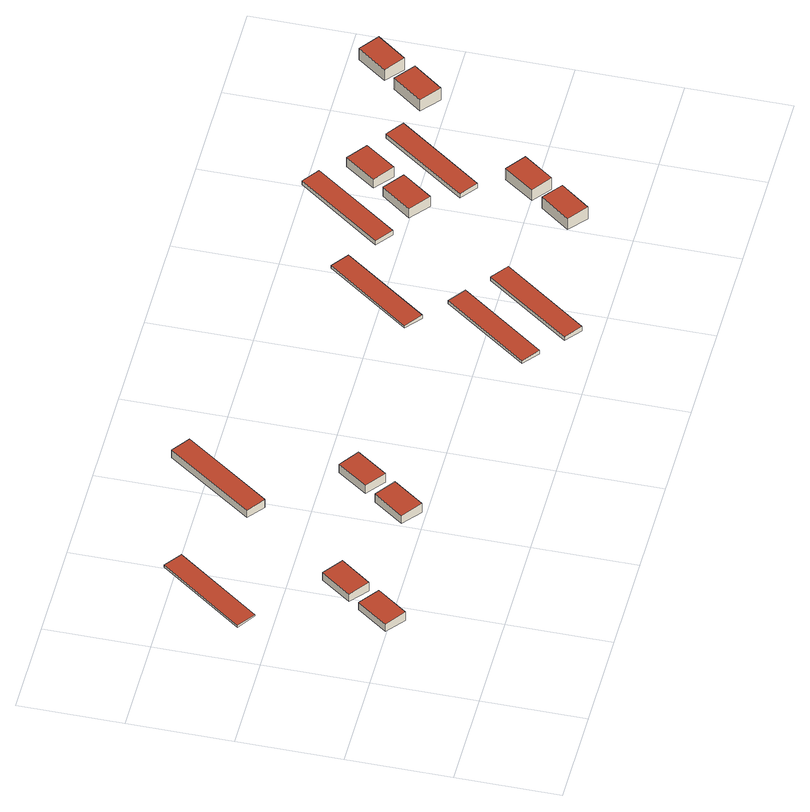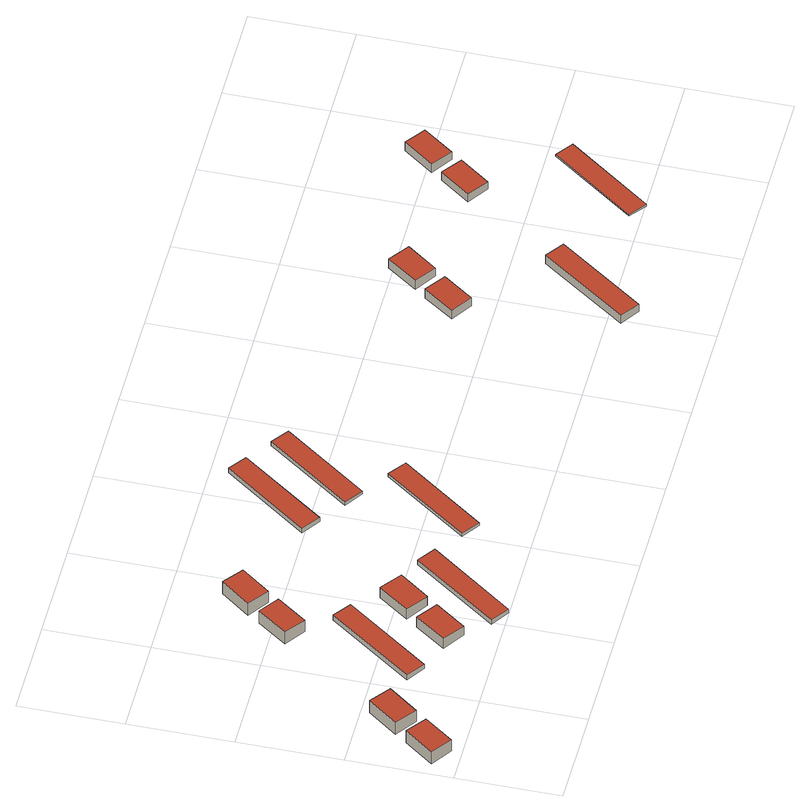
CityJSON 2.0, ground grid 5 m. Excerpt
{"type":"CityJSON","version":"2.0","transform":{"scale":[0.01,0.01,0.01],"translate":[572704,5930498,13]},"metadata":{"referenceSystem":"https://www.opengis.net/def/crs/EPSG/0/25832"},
"CityObjects":{
"building1":{"type":"Building","attributes":{"Grundfläche 2D":"14176.517365","Grundhöhe NN":"4.677"},"children":["building1-1","building1-2","building1-3","building1-4","building1-5","building1-6","building1-7","building1-8","building1-9","building1-10","building1-11","building1-12","building1-13","building1-14","building1-15","building1-16","building1-17"]},
"building1-1":{"type":"BuildingInstallation","parents":["building1"],"geometry":[{"type":"MultiSurface","lod":"3","boundaries":[[[0,1,2,3,4]],[[2,1,5,6]],[[7,4,3,2,6,8]],[[0,4,7,9]],[[1,0,9,5]]],"semantics":{"surfaces":[{"type":"RoofSurface"},{"type":"WallSurface"}],"values":[0,1,1,1,1]}}]},
"building1-2":{"type":"BuildingInstallation","parents":["building1"],"geometry":[{"type":"MultiSurface","lod":"3","boundaries":[[[10,11,12,13]],[[13,12,14,15]],[[10,13,15,16]],[[11,10,16,17]],[[12,11,17,14]]],"semantics":{"surfaces":[{"type":"RoofSurface"},{"type":"WallSurface"}],"values":[0,1,1,1,1]}}]},
"building1-3":{"type":"BuildingInstallation","parents":["building1"],"geometry":[{"type":"MultiSurface","lod":"3","boundaries":[[[18,19,20,21]],[[21,20,22,23]],[[18,21,23,24]],[[19,18,24,25]],[[20,19,25,22]]],"semantics":{"surfaces":[{"type":"RoofSurface"},{"type":"WallSurface"}],"values":[0,1,1,1,1]}}]},
"building1-4":{"type":"BuildingInstallation","parents":["building1"],"geometry":[{"type":"MultiSurface","lod":"3","boundaries":[[[26,27,28,29,30]],[[28,27,31,32]],[[33,30,29,28,32,34]],[[26,30,33,35]],[[27,26,35,31]]],"semantics":{"surfaces":[{"type":"RoofSurface"},{"type":"WallSurface"}],"values":[0,1,1,1,1]}}]},
"building1-5":{"type":"BuildingInstallation","parents":["building1"],"geometry":[{"type":"MultiSurface","lod":"3","boundaries":[[[36,37,38,39]],[[39,38,40,41]],[[36,39,41,42]],[[37,36,42,43]],[[38,37,43,40]]],"semantics":{"surfaces":[{"type":"RoofSurface"},{"type":"WallSurface"}],"values":[0,1,1,1,1]}}]},
"building1-6":{"type":"BuildingInstallation","parents":["building1"],"geometry":[{"type":"MultiSurface","lod":"3","boundaries":[[[44,45,46,47,48]],[[46,45,49,50]],[[47,46,50,51]],[[48,47,51,52]],[[49,45,44,48,52,53]]],"semantics":{"surfaces":[{"type":"RoofSurface"},{"type":"WallSurface"}],"values":[0,1,1,1,1]}}]},
"building1-7":{"type":"BuildingInstallation","parents":["building1"],"geometry":[{"type":"MultiSurface","lod":"3","boundaries":[[[54,55,56,57]],[[57,56,58,59]],[[54,57,59,60]],[[55,54,60,61]],[[56,55,61,58]]],"semantics":{"surfaces":[{"type":"RoofSurface"},{"type":"WallSurface"}],"values":[0,1,1,1,1]}}]},
"building1-8":{"type":"BuildingInstallation","parents":["building1"],"geometry":[{"type":"MultiSurface","lod":"3","boundaries":[[[62,63,64,65]],[[65,64,66,67]],[[62,65,67,68]],[[63,62,68,69]],[[64,63,69,66]]],"semantics":{"surfaces":[{"type":"RoofSurface"},{"type":"WallSurface"}],"values":[0,1,1,1,1]}}]},
"building1-9":{"type":"BuildingInstallation","parents":["building1"],"geometry":[{"type":"MultiSurface","lod":"3","boundaries":[[[70,71,72,73]],[[73,72,74,75]],[[75,76,70,73]],[[76,77,71,70]],[[72,71,77,74]]],"semantics":{"surfaces":[{"type":"RoofSurface"},{"type":"WallSurface"}],"values":[0,1,1,1,1]}}]},
"building1-10":{"type":"BuildingInstallation","parents":["building1"],"geometry":[{"type":"MultiSurface","lod":"3","boundaries":[[[78,79,80,81]],[[82,83,79,78]],[[83,84,80,79]],[[84,85,81,80]],[[85,82,78,81]]],"semantics":{"surfaces":[{"type":"RoofSurface"},{"type":"WallSurface"}],"values":[0,1,1,1,1]}}]},
"building1-11":{"type":"BuildingInstallation","parents":["building1"],"geometry":[{"type":"MultiSurface","lod":"3","boundaries":[[[86,87,88,89]],[[89,88,90,91]],[[86,89,91,92]],[[87,86,92,93]],[[88,87,93,90]]],"semantics":{"surfaces":[{"type":"RoofSurface"},{"type":"WallSurface"}],"values":[0,1,1,1,1]}}]},
"building1-12":{"type":"BuildingInstallation","parents":["building1"],"geometry":[{"type":"MultiSurface","lod":"3","boundaries":[[[94,95,96,97,98,99]],[[97,96,100,101]],[[102,99,98,97,101,103]],[[94,99,102,104]],[[95,94,104,105]],[[96,95,105,100]]],"semantics":{"surfaces":[{"type":"RoofSurface"},{"type":"WallSurface"}],"values":[0,1,1,1,1,1]}}]},
"building1-13":{"type":"BuildingInstallation","parents":["building1"],"geometry":[{"type":"MultiSurface","lod":"3","boundaries":[[[106,107,108,109]],[[110,111,107,106]],[[111,112,108,107]],[[112,113,109,108]],[[113,110,106,109]]],"semantics":{"surfaces":[{"type":"RoofSurface"},{"type":"WallSurface"}],"values":[0,1,1,1,1]}}]},
"building1-14":{"type":"BuildingInstallation","parents":["building1"],"geometry":[{"type":"MultiSurface","lod":"3","boundaries":[[[114,115,116,117]],[[117,116,118,119]],[[114,117,119,120]],[[115,114,120,121]],[[116,115,121,118]]],"semantics":{"surfaces":[{"type":"RoofSurface"},{"type":"WallSurface"}],"values":[0,1,1,1,1]}}]},
"building1-15":{"type":"BuildingInstallation","parents":["building1"],"geometry":[{"type":"MultiSurface","lod":"3","boundaries":[[[122,123,124,125]],[[125,124,126,127]],[[122,125,127,128]],[[123,122,128,129]],[[124,123,129,126]]],"semantics":{"surfaces":[{"type":"RoofSurface"},{"type":"WallSurface"}],"values":[0,1,1,1,1]}}]},
"building1-16":{"type":"BuildingInstallation","parents":["building1"],"geometry":[{"type":"MultiSurface","lod":"3","boundaries":[[[130,131,132,133]],[[134,135,131,130]],[[135,136,132,131]],[[136,137,133,132]],[[137,134,130,133]]],"semantics":{"surfaces":[{"type":"RoofSurface"},{"type":"WallSurface"}],"values":[0,1,1,1,1]}}]},
"building1-17":{"type":"BuildingInstallation","parents":["building1"],"geometry":[{"type":"MultiSurface","lod":"3","boundaries":[[[138,139,140,141]],[[141,140,142,143]],[[138,141,143,144]],[[139,138,144,145]],[[140,139,145,142]]],"semantics":{"surfaces":[{"type":"RoofSurface"},{"type":"WallSurface"}],"values":[0,1,1,1,1]}}]}
},
"vertices":[
[201,477,248],[297,407,248],[405,554,248],[404,556,248],[310,625,248],[297,407,196],[405,554,196],[310,625,203],[404,556,196],[201,477,203],
[458,824,248],[350,679,248],[443,609,248],[552,755,248],[443,609,196],[552,755,196],[458,824,203],[350,679,203],
[389,1533,201],[91,1126,201],[174,1066,201],[472,1472,201],[174,1066,193],[472,1472,193],[389,1533,188],[91,1126,188],
[914,570,223],[1011,500,223],[1118,648,223],[1024,716,223],[1021,718,223],[1011,500,168],[1118,648,168],[1021,718,174],[1024,716,174],[914,570,174],
[1062,1656,248],[766,1243,248],[852,1181,248],[1149,1594,248],[852,1181,197],[1149,1594,197],[1062,1656,203],[766,1243,203],
[1157,703,223],[1159,702,223],[1264,849,223],[1168,917,223],[1063,771,223],[1159,702,168],[1264,849,168],[1168,917,174],[1063,771,174],[1157,703,168],
[2383,703,131],[2086,296,131],[2169,235,131],[2466,642,131],[2169,235,108],[2466,642,108],[2383,703,113],[2086,296,114],
[2582,555,123],[2285,149,123],[2368,88,123],[2665,494,123],[2368,88,95],[2665,494,95],[2582,555,100],[2285,149,100],
[2471,1259,141],[2173,852,141],[2257,791,141],[2554,1198,141],[2257,791,122],[2554,1198,122],[2471,1259,127],[2173,852,127],
[3094,231,141],[3203,373,141],[3109,445,141],[3000,303,141],[3094,231,67],[3203,373,67],[3109,445,73],[3000,303,74],
[2970,1509,136],[2672,1103,136],[2756,1042,136],[3053,1449,136],[2756,1042,108],[3053,1449,108],[2970,1509,113],[2672,1103,113],
[2993,1144,156],[2885,999,156],[2984,925,156],[3092,1071,156],[3090,1072,156],[2994,1144,156],[2984,925,94],[3092,1071,94],[2994,1144,101],[3090,1072,94],[2993,1144,101],[2885,999,101],
[3238,430,141],[3343,575,141],[3250,643,141],[3144,498,141],[3238,430,67],[3343,575,67],[3250,643,73],[3144,498,74],
[3140,1344,156],[3033,1197,156],[3130,1126,156],[3237,1273,156],[3130,1126,94],[3237,1273,94],[3140,1344,101],[3033,1197,101],
[3372,1219,111],[3075,812,111],[3158,751,111],[3455,1158,111],[3158,751,81],[3455,1158,81],[3372,1219,86],[3075,812,87],
[3680,1040,141],[3790,1184,141],[3695,1257,141],[3585,1113,141],[3680,1040,67],[3790,1184,67],[3695,1257,73],[3585,1113,74],
[3842,1453,141],[3736,1312,141],[3829,1242,141],[3935,1384,141],[3829,1242,67],[3935,1384,67],[3842,1453,73],[3736,1312,73]
]}
